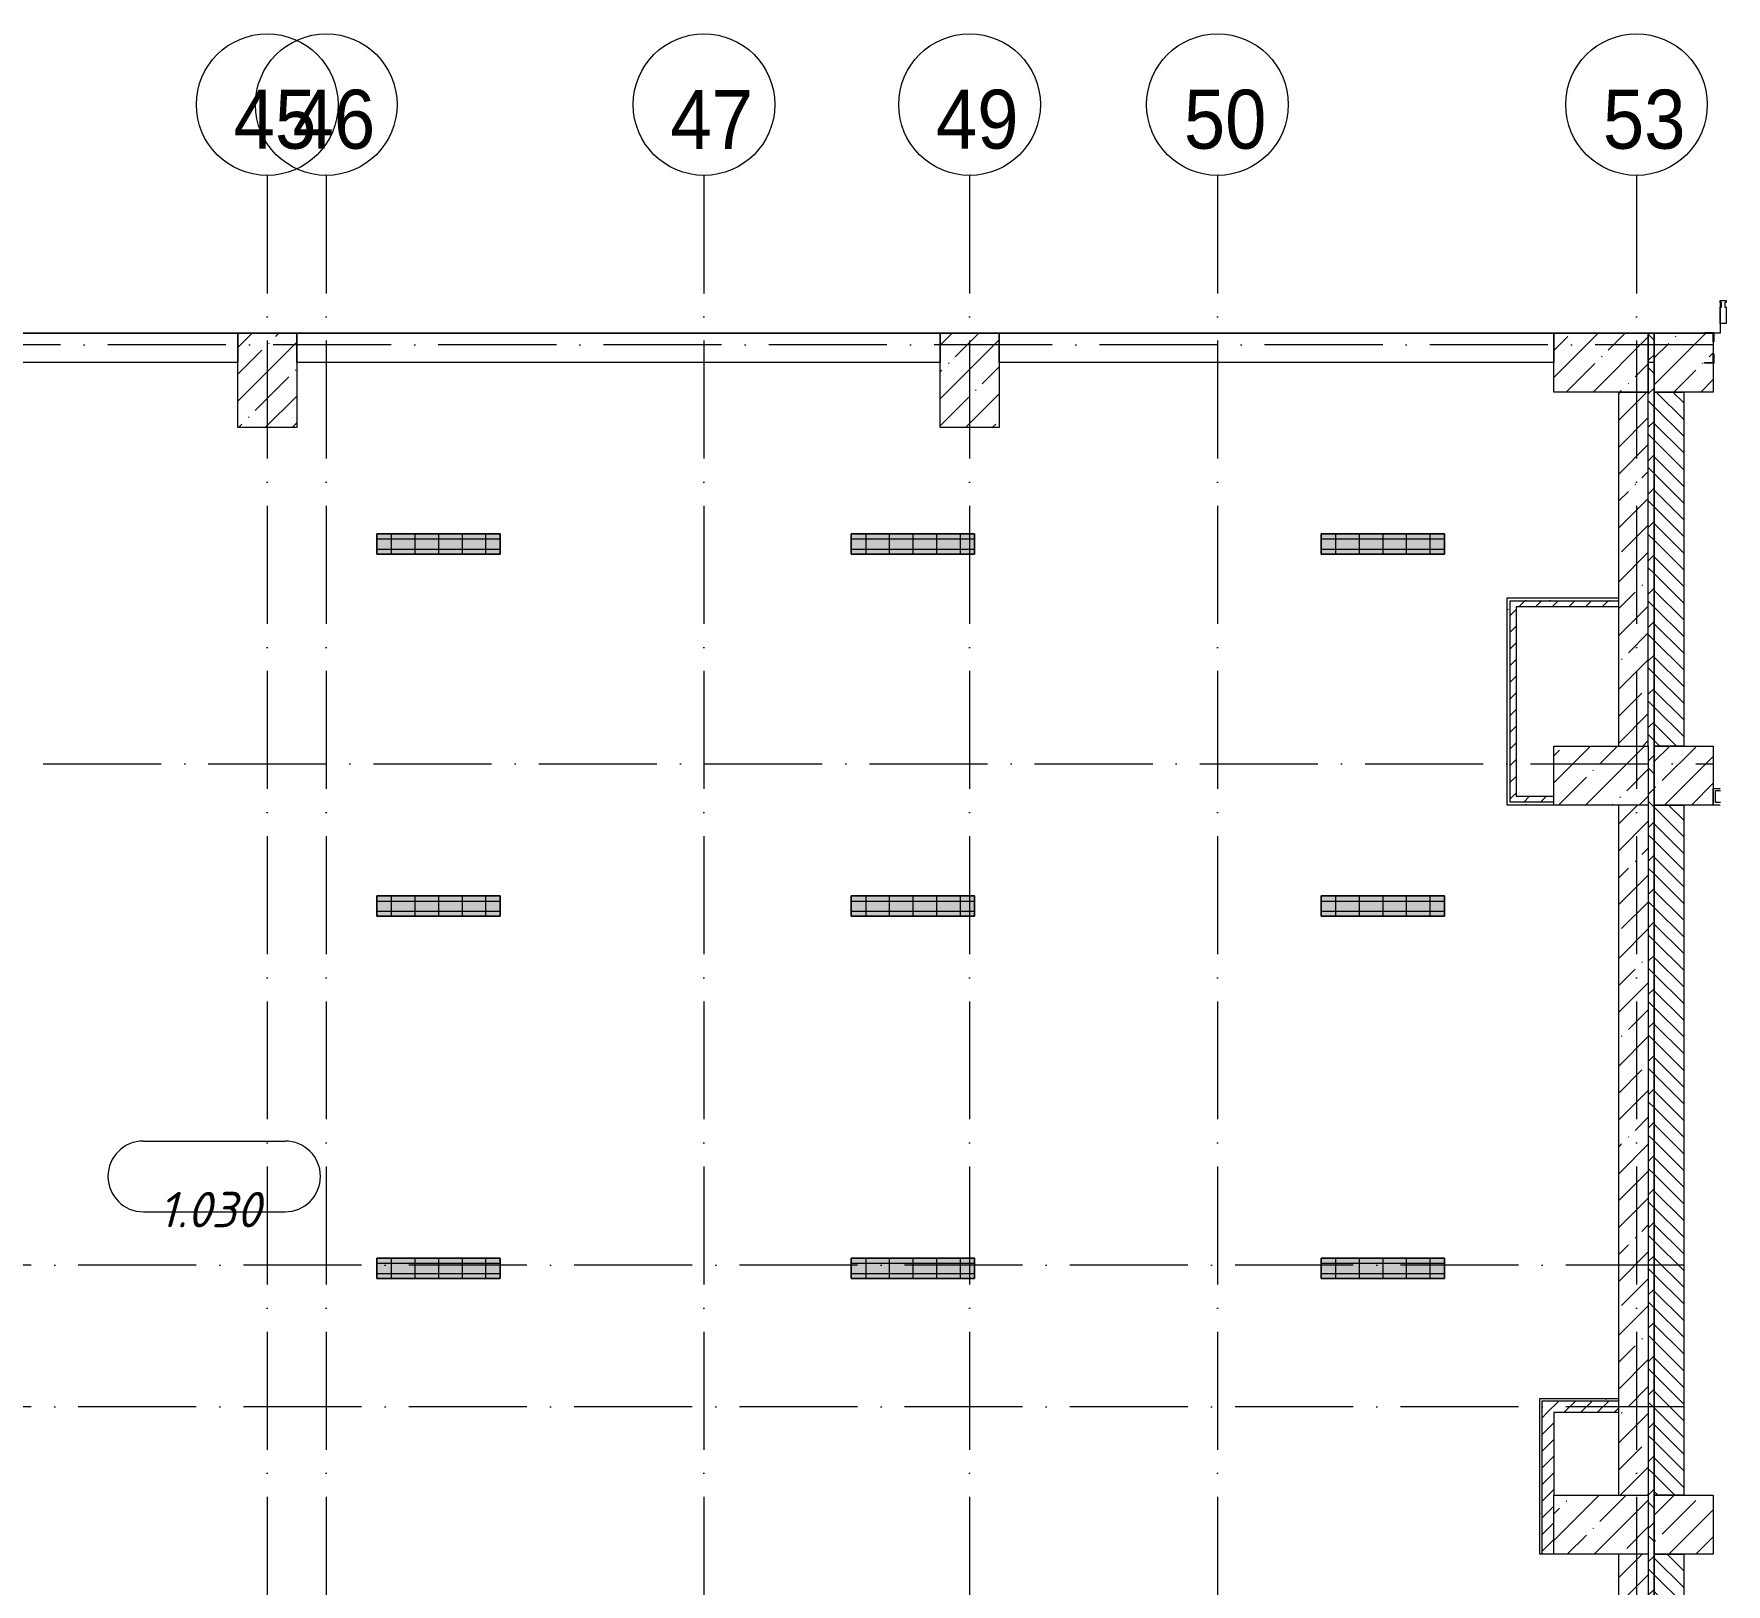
# Model space of a CAD drawing. Header units: millimetres. Extents: x 6277 to 253996, y -115614 to 184496.
# Drawn here: x 238101 to 252438, y 116575 to 129716 of the extents above; entities that cross this region are included whole.
import ezdxf

# ---------------------------------------------------------------- set-up
doc = ezdxf.new("R2010")
doc.units = ezdxf.units.MM
doc.linetypes.add('50_200_ШТРИХ_1Т_ш5_п1_п1_', pattern=[1400, 1000, -200, 0, -200])
doc.linetypes.add('IMPORT-Разомкнутая', pattern=[211666.660309, 126999.998093, -84666.662216])
for name, color, linetype, lineweight, true_color in [('A-AREA-IDEN-1', 7, 'Continuous', 9, 0xaaaaaa), ('A-DETL-6', 7, 'Continuous', 9, 0x0070df), ('A-DETL-GENF-1', 7, 'Continuous', 9, 0xffffff), ('A-GENM-1', 7, 'Continuous', 9, 0xaaaaaa), ('A-GENM-2', 7, 'Continuous', 20, 0xaaaaaa), ('I-WALL-2', 7, 'Continuous', 5, 0x787878), ('Оси-1', 7, 'Continuous', 20, 0xaaaaaa), ('Оси-2', 7, 'Continuous', 9, 0xaaaaaa), ('Оси-3', 7, '50_200_ШТРИХ_1Т_ш5_п1_п1_', 9, 0xaaaaaa)]:
    doc.layers.add(name, color=color, linetype=linetype, lineweight=lineweight, true_color=true_color)
for name, color, linetype, lineweight in [('A-DETL-1', 7, 'IMPORT-Разомкнутая', 5), ('A-GLAZ-CWMG', 7, 'Continuous', 9), ('A-GLAZ-CWMG-1', 7, 'Continuous', 20), ('A-WALL', 7, 'Continuous', 5), ('A-WALL-FNSH-1', 7, 'Continuous', 5), ('I-WALL', 7, 'Continuous', 5), ('S-COLS', 7, 'Continuous', 9), ('S-COLS-1', 7, 'Continuous', 5)]:
    doc.layers.add(name, color=color, linetype=linetype, lineweight=lineweight)
doc.styles.add('Arial', font='arial.ttf', dxfattribs={"width": 0.9, "height": 500})
doc.styles.add('ISOCPEUR_I', font='isocpeui.ttf', dxfattribs={"height": 300})
pattern_1 = [(45, (177078.66, 41498.28), (-228.0985, 228.0985), []), (45, (177306.76, 41498.28), (-228.0985, 228.0985), [403.225, -80.645, 6.706, -73.939])]
pattern_2 = [(45, (177078.66, 41498.28), (-70.71068, 70.71068), [])]
pattern_3 = [(0, (177078.66, 41498.28), (406.4, 101.6), [6.706, -298.094, 6.706, -298.094, -1625.6]), (0, (177078.66, 41498.28), (406.4, 101.6), [-609.6, 6.706, -602.894, 6.706, -298.094, -711.2]), (0, (177078.66, 41498.28), (406.4, 101.6), [-1524, 6.706, -196.494, 6.706, -501.294]), (120, (177231.06, 41549.08), (-291.18818, 301.15272), [6.706, -298.094, 6.706, -298.094, -1625.6]), (120, (177231.06, 41549.08), (-291.18818, 301.15272), [-609.6, 6.706, -602.894, 6.706, -298.094, -711.2]), (120, (177231.06, 41549.08), (-291.18818, 301.15272), [-1524, 6.706, -196.494, 6.706, -501.294]), (240, (177281.86, 41752.28), (-115.21182, -402.75272), [6.706, -298.094, 6.706, -298.094, -1625.6]), (240, (177281.86, 41752.28), (-115.21182, -402.75272), [-609.6, 6.706, -602.894, 6.706, -298.094, -711.2]), (240, (177281.86, 41752.28), (-115.21182, -402.75272), [-1524, 6.706, -196.494, 6.706, -501.294])]

# ---------------------------------------------------------------- blocks, each defined once
blk = doc.blocks.new('Прямоугольный импост - Импост структурный с накладкой - 180мм-22437156-АИ_План потолка_1 этаж')
at = {"layer": 'A-GLAZ-CWMG-1'}
for p, q in [((0, 17), (-50, 17)), ((-50, 17), (-50, 0)), ((-50, 0), (-40, 0)), ((-40, 0), (-40, -40)), ((-10, 0), (0, 0)), ((-10, -40), (-10, 0)), ((0, 0), (0, 17)), ((-40, -40), (-50, -40)), ((-50, -40), (-50, -180)), ((0, -40), (-10, -40)), ((0, -180), (0, -40)), ((-50, -180), (0, -180))]:
    blk.add_line(p, q, dxfattribs=at)
blk = doc.blocks.new('BSC_Колонна _Прямоугольная - 500х800-V298-АИ_План потолка_1 этаж')
at = {"layer": 'S-COLS-1'}
h = blk.add_hatch(dxfattribs=at)
h.set_pattern_fill('FP_189', color=256, style=0, pattern_type=2)
h.set_pattern_definition([(315, (-81931.04, 74300), (228.0985, 228.0985), []), (315, (-81931.04, 74071.9), (228.0985, 228.0985), [403.225, -80.645, 6.706, -73.939])])
h.paths.add_polyline_path([(-250, -400), (250, -400), (250, 400), (-250, 400), (-250, -150)])
for p, q in [((-250, 400), (250, 400)), ((-250, -400), (-250, 400)), ((250, 400), (250, -400)), ((250, -400), (-250, -400))]:
    blk.add_line(p, q, dxfattribs=at)
blk = doc.blocks.new('BSC_Колонна _Прямоугольная - 500х800-V299-АИ_План потолка_1 этаж')
at = {"layer": 'S-COLS-1'}
h = blk.add_hatch(dxfattribs=at)
h.set_pattern_fill('FP_190', color=256, style=0, pattern_type=2)
h.set_pattern_definition([(315, (-75581.04, 74300), (228.0985, 228.0985), []), (315, (-75581.04, 74071.9), (228.0985, 228.0985), [403.225, -80.645, 6.706, -73.939])])
h.paths.add_polyline_path([(-250, -364), (-250, -400), (250, -400), (250, 400), (-250, 400), (-250, -150)])
for p, q in [((-250, 400), (250, 400)), ((-250, -400), (-250, 400)), ((250, 400), (250, -400)), ((250, -400), (-250, -400))]:
    blk.add_line(p, q, dxfattribs=at)
blk = doc.blocks.new('Фахверк _газобетон торцы_66 - Фахверк _газобетон торцы_-25511793-АИ_План потолка_1 этаж')
at = {"layer": 'A-GENM-2'}
for p, q in [((89325, 156983), (89325, 156989)), ((89325, 156989), (89406, 156989)), ((89400, 156983), (89325, 156983)), ((89400, 156908), (89400, 156983)), ((89406, 156908), (89400, 156908)), ((89406, 156989), (89406, 156908)), ((89325, 156727), (89325, 156733)), ((89325, 156733), (89400, 156733)), ((89406, 156727), (89325, 156727)), ((89400, 156808), (89406, 156808)), ((89400, 156733), (89400, 156808)), ((89406, 156808), (89406, 156727))]:
    blk.add_line(p, q, dxfattribs=at)
blk = doc.blocks.new('Ось сетки - Круг_Ø6_00__ISO-2_5_0_9K_-17386508-АИ_План потолка_1 этаж')
at = {"layer": 'Оси-1'}
blk.add_circle((0, 0), 3, dxfattribs=at)
blk = doc.blocks.new('AAR_СКБ_Марка_помещения_1_5 ммп - Номер-27962133-АИ_План потолка_1 этаж')
at = {"layer": 'A-AREA-IDEN-1'}
for p, q in [((-2.987, 3), (3.013, 3)), ((-2.987, 0), (3.013, 0))]:
    blk.add_line(p, q, dxfattribs=at)
for centre, start, end in [((-2.987, 1.5), 90, 270), ((3.013, 1.5), 270, 90)]:
    blk.add_arc(centre, 1.5, start, end, dxfattribs=at)

msp = doc.modelspace()

# ---------------------------------------------------------------- hatches: boundary and pattern name
at = {"layer": 'A-DETL-GENF-1'}
for points in [[(241006.2, 125306), (242051.2, 125306), (242051.2, 125479), (241006.2, 125479)], [(246071.2, 125306), (246071.2, 125479), (245026.2, 125479), (245026.2, 125306), (245778.7, 125306)], [(250051.2, 125306), (250051.2, 125479), (249006.2, 125479), (249006.2, 125306)], [(241006.2, 122236), (242051.2, 122236), (242051.2, 122409), (241006.2, 122409), (241006.2, 122250.4)], [(245026.2, 122236), (246071.2, 122236), (246071.2, 122409), (245026.2, 122409), (245026.2, 122250.4)], [(250051.2, 122236), (250051.2, 122409), (249006.2, 122409), (249006.2, 122236)], [(242051.2, 119166), (242051.2, 119339), (241006.2, 119339), (241006.2, 119166)], [(246071.2, 119166), (246071.2, 119339), (245026.2, 119339), (245026.2, 119166)], [(250051.2, 119166), (250051.2, 119339), (249006.2, 119339), (249006.2, 119166)]]:
    msp.add_hatch(color=256, dxfattribs=at).paths.add_polyline_path(points)
at = {"layer": 'A-WALL'}
h = msp.add_hatch(dxfattribs=at)
h.set_pattern_fill('FP_1', color=256, style=0, pattern_type=2)
h.set_pattern_definition(pattern_1)
h.paths.add_polyline_path([(251528.7, 123679.3), (251778.7, 123679.3), (251778.7, 126679.3), (251528.7, 126679.3), (251528.7, 124293)])
h = msp.add_hatch(dxfattribs=at)
h.set_pattern_fill('FP_1', color=256, style=0, pattern_type=2)
h.set_pattern_definition(pattern_1)
h.paths.add_polyline_path([(251778.7, 117329.3), (251778.7, 123179.3), (251528.7, 123179.3), (251528.7, 117329.3)])
h = msp.add_hatch(dxfattribs=at)
h.set_pattern_fill('FP_1', color=256, style=0, pattern_type=2)
h.set_pattern_definition(pattern_1)
h.paths.add_polyline_path([(251528.7, 109179), (251778.7, 109179), (251778.6, 111379), (251528.7, 111379), (251528.7, 109392.3)])
h.paths.add_polyline_path([(251528.7, 111879), (251778.7, 111879), (251778.7, 116829.3), (251528.7, 116829.3), (251528.7, 112037.6)])
at = {"layer": 'I-WALL'}
h = msp.add_hatch(dxfattribs=at)
h.set_pattern_fill('FP_123', color=256, style=0, pattern_type=2)
h.set_pattern_definition([(45, (177078.66, 41498.28), (-141.42136, 141.42136), []), (135, (177078.66, 41498.28), (-141.42136, -141.42136), [])])
h.paths.add_polyline_path([(251828.7, 108679), (251828.7, 127179.3), (251778.7, 127179), (251778.7, 108679)])
h = msp.add_hatch(dxfattribs=at)
h.set_pattern_fill('FP_2', color=256, style=0, pattern_type=2)
h.set_pattern_definition([(135, (177078.66, 41498.28), (-70.71068, -70.71068), [])])
h.paths.add_polyline_path([(252078.7, 109179), (252078.7, 111379), (251828.7, 111379), (251828.7, 109179)])
h.paths.add_polyline_path([(251828.7, 111879), (252078.7, 111879), (252078.7, 116829.3), (251828.7, 116829.3), (251828.7, 112037.6)])
h.paths.add_polyline_path([(252078.7, 117329.3), (252078.7, 123179.3), (251828.7, 123179.3), (251828.7, 117329.3)])
h.paths.add_polyline_path([(251828.7, 123679.3), (252078.7, 123679.3), (252078.7, 126679.3), (251828.7, 126679.3), (251828.7, 123734.8)])
h = msp.add_hatch(dxfattribs=at)
h.set_pattern_fill('FP_4', color=256, style=0, pattern_type=2)
h.set_pattern_definition(pattern_2)
h.paths.add_polyline_path([(250608.8, 123254.3), (250658.8, 123254.3), (250658.8, 124909.3), (250608.8, 124909.3)])
h = msp.add_hatch(dxfattribs=at)
h.set_pattern_fill('FP_4', color=256, style=0, pattern_type=2)
h.set_pattern_definition(pattern_2)
h.paths.add_polyline_path([(251528.7, 124859.3), (251528.7, 124909.3), (250658.8, 124909.3), (250658.8, 124859.3), (251517.9, 124859.3)])
h = msp.add_hatch(dxfattribs=at)
h.set_pattern_fill('FP_4', color=256, style=0, pattern_type=2)
h.set_pattern_definition(pattern_2)
h.paths.add_polyline_path([(250978.7, 123204.3), (250978.7, 123254.3), (250608.8, 123254.3), (250608.8, 123204.3), (250658.8, 123204.3)])
h = msp.add_hatch(dxfattribs=at)
h.set_pattern_fill('FP_4', color=256, style=0, pattern_type=2)
h.set_pattern_definition(pattern_2)
h.paths.add_polyline_path([(251528.7, 118029.3), (251528.7, 118129.3), (250878.7, 118129.3), (250878.7, 118029.3), (250978.7, 118029.3)])
h = msp.add_hatch(dxfattribs=at)
h.set_pattern_fill('FP_4', color=256, style=0, pattern_type=2)
h.set_pattern_definition(pattern_2)
h.paths.add_polyline_path([(250878.7, 116829.3), (250978.7, 116829.3), (250978.7, 118029.3), (250878.7, 118029.3), (250878.7, 116839.3)])
at = {"layer": 'I-WALL-2'}
h = msp.add_hatch(dxfattribs=at)
h.set_pattern_fill('FP_3', color=256, style=0, pattern_type=2)
h.set_pattern_definition(pattern_3)
h.paths.add_polyline_path([(250583.8, 123204.3), (250608.8, 123204.3), (250608.8, 124934.3), (250583.8, 124934.3), (250583.8, 123206)])
h = msp.add_hatch(dxfattribs=at)
h.set_pattern_fill('FP_3', color=256, style=0, pattern_type=2)
h.set_pattern_definition(pattern_3)
h.paths.add_polyline_path([(251528.7, 124909.3), (251528.7, 124934.3), (250608.8, 124934.3), (250608.8, 124909.3), (251525.1, 124909.3)])
h = msp.add_hatch(dxfattribs=at)
h.set_pattern_fill('FP_3', color=256, style=0, pattern_type=2)
h.set_pattern_definition(pattern_3)
h.paths.add_polyline_path([(250608.8, 123179.3), (250978.7, 123179.5), (250978.7, 123204.3), (250583.8, 123204.3), (250583.8, 123179.3)])
h = msp.add_hatch(dxfattribs=at)
h.set_pattern_fill('FP_3', color=256, style=0, pattern_type=2)
h.set_pattern_definition(pattern_3)
h.paths.add_polyline_path([(250878.7, 118129.3), (251528.7, 118129.3), (251528.7, 118149.3), (250858.7, 118149.3), (250858.7, 118129.3)])
h = msp.add_hatch(dxfattribs=at)
h.set_pattern_fill('FP_3', color=256, style=0, pattern_type=2)
h.set_pattern_definition(pattern_3)
h.paths.add_polyline_path([(250858.7, 116829.3), (250878.7, 116829.3), (250878.7, 118129.3), (250858.7, 118128.7), (250858.7, 116839.3)])
at = {"layer": 'S-COLS-1'}
h = msp.add_hatch(dxfattribs=at)
h.set_pattern_fill('FP_1', color=256, style=0, pattern_type=2)
h.set_pattern_definition(pattern_1)
h.paths.add_polyline_path([(239828.7, 126379.3), (240328.7, 126379.3), (240328.7, 127179.3), (239828.7, 127179), (239828.7, 126929.3)])
h = msp.add_hatch(dxfattribs=at)
h.set_pattern_fill('FP_1', color=256, style=0, pattern_type=2)
h.set_pattern_definition(pattern_1)
h.paths.add_polyline_path([(245778.7, 126379.3), (246278.7, 126379.3), (246278.7, 127179.3), (245778.7, 127179), (245778.7, 126929.3)])
h = msp.add_hatch(dxfattribs=at)
h.set_pattern_fill('FP_1', color=256, style=0, pattern_type=2)
h.set_pattern_definition(pattern_1)
h.paths.add_polyline_path([(251528.7, 126679.3), (251778.7, 126679.3), (251778.7, 127179.3), (250978.7, 127179), (250978.7, 126679.3), (251394.6, 126679.3)])
h = msp.add_hatch(dxfattribs=at)
h.set_pattern_fill('FP_1', color=256, style=0, pattern_type=2)
h.set_pattern_definition(pattern_1)
h.paths.add_polyline_path([(252103.4, 126679.3), (252328.7, 126679.3), (252328.7, 127179.3), (251828.7, 127179), (251828.7, 126679.3), (252078.7, 126679.3)])
h = msp.add_hatch(dxfattribs=at)
h.set_pattern_fill('FP_1', color=256, style=0, pattern_type=2)
h.set_pattern_definition(pattern_1)
h.paths.add_polyline_path([(252078.7, 123179.3), (252328.7, 123179.3), (252328.7, 123679.3), (251828.7, 123679.3), (251828.7, 123179.3)])
h = msp.add_hatch(dxfattribs=at)
h.set_pattern_fill('FP_1', color=256, style=0, pattern_type=2)
h.set_pattern_definition(pattern_1)
h.paths.add_polyline_path([(251828.7, 116829.3), (252328.7, 116829.3), (252328.7, 117329.3), (251828.7, 117329.3)])

# ---------------------------------------------------------------- linework, layer by layer
at = {"layer": 'A-DETL-1'}
for p, q in [((241006.2, 125479), (241006.2, 125306)), ((242051.2, 125479), (241006.2, 125479)), ((242051.2, 125306), (242051.2, 125479)), ((245026.2, 125479), (245026.2, 125306)), ((246071.2, 125479), (245026.2, 125479)), ((246071.2, 125306), (246071.2, 125479)), ((249006.2, 125479), (249006.2, 125306)), ((250051.2, 125479), (249006.2, 125479)), ((250051.2, 125306), (250051.2, 125479)), ((241006.2, 125306), (242051.2, 125306)), ((245026.2, 125306), (246071.2, 125306)), ((249006.2, 125306), (250051.2, 125306)), ((241006.2, 122409), (241006.2, 122236)), ((242051.2, 122409), (241006.2, 122409)), ((242051.2, 122236), (242051.2, 122409)), ((245026.2, 122409), (245026.2, 122236)), ((246071.2, 122409), (245026.2, 122409)), ((246071.2, 122236), (246071.2, 122409)), ((249006.2, 122409), (249006.2, 122236)), ((250051.2, 122409), (249006.2, 122409)), ((250051.2, 122236), (250051.2, 122409)), ((241006.2, 122236), (242051.2, 122236)), ((245026.2, 122236), (246071.2, 122236)), ((249006.2, 122236), (250051.2, 122236)), ((241006.2, 119339), (241006.2, 119166)), ((242051.2, 119339), (241006.2, 119339)), ((242051.2, 119166), (242051.2, 119339)), ((245026.2, 119339), (245026.2, 119166)), ((246071.2, 119339), (245026.2, 119339)), ((246071.2, 119166), (246071.2, 119339)), ((249006.2, 119339), (249006.2, 119166)), ((250051.2, 119339), (249006.2, 119339)), ((250051.2, 119166), (250051.2, 119339)), ((241006.2, 119166), (242051.2, 119166)), ((245026.2, 119166), (246071.2, 119166)), ((249006.2, 119166), (250051.2, 119166))]:
    msp.add_line(p, q, dxfattribs=at)
at = {"layer": 'A-DETL-6', "color": 18, "true_color": 0x000000}
for p, q in [((241006.2, 125306), (241006.2, 125479)), ((241006.2, 125479), (242051.2, 125479)), ((241128.7, 125479), (241128.7, 125306)), ((241328.7, 125479), (241328.7, 125306)), ((241528.7, 125479), (241528.7, 125306)), ((241728.7, 125479), (241728.7, 125306)), ((241928.7, 125479), (241928.7, 125306)), ((242051.2, 125479), (242051.2, 125306)), ((245026.2, 125306), (245026.2, 125479)), ((245026.2, 125479), (246071.2, 125479)), ((245148.7, 125479), (245148.7, 125306)), ((245348.7, 125479), (245348.7, 125306)), ((245548.7, 125479), (245548.7, 125306)), ((245748.7, 125479), (245748.7, 125306)), ((245948.7, 125479), (245948.7, 125306)), ((246071.2, 125479), (246071.2, 125306)), ((249006.2, 125306), (249006.2, 125479)), ((249006.2, 125479), (250051.2, 125479)), ((249128.7, 125479), (249128.7, 125306)), ((249328.7, 125479), (249328.7, 125306)), ((249528.7, 125479), (249528.7, 125306)), ((249728.7, 125479), (249728.7, 125306)), ((249928.7, 125479), (249928.7, 125306)), ((250051.2, 125479), (250051.2, 125306)), ((241006.2, 125435.7), (242051.2, 125435.7)), ((241006.2, 125349.2), (242051.2, 125349.2)), ((242051.2, 125306), (241006.2, 125306)), ((245026.2, 125435.7), (246071.2, 125435.7)), ((245026.2, 125349.2), (246071.2, 125349.2)), ((246071.2, 125306), (245026.2, 125306)), ((249006.2, 125435.7), (250051.2, 125435.7)), ((249006.2, 125349.2), (250051.2, 125349.2)), ((250051.2, 125306), (249006.2, 125306)), ((241006.2, 122236), (241006.2, 122409)), ((241006.2, 122409), (242051.2, 122409)), ((241006.2, 122365.7), (242051.2, 122365.7)), ((241128.7, 122409), (241128.7, 122236)), ((241328.7, 122409), (241328.7, 122236)), ((241528.7, 122409), (241528.7, 122236)), ((241728.7, 122409), (241728.7, 122236)), ((241928.7, 122409), (241928.7, 122236)), ((242051.2, 122409), (242051.2, 122236)), ((245026.2, 122236), (245026.2, 122409)), ((245026.2, 122409), (246071.2, 122409)), ((245026.2, 122365.7), (246071.2, 122365.7)), ((245148.7, 122409), (245148.7, 122236)), ((245348.7, 122409), (245348.7, 122236)), ((245548.7, 122409), (245548.7, 122236)), ((245748.7, 122409), (245748.7, 122236)), ((245948.7, 122409), (245948.7, 122236)), ((246071.2, 122409), (246071.2, 122236)), ((249006.2, 122236), (249006.2, 122409)), ((249006.2, 122409), (250051.2, 122409)), ((249006.2, 122365.7), (250051.2, 122365.7)), ((249128.7, 122409), (249128.7, 122236)), ((249328.7, 122409), (249328.7, 122236)), ((249528.7, 122409), (249528.7, 122236)), ((249728.7, 122409), (249728.7, 122236)), ((249928.7, 122409), (249928.7, 122236)), ((250051.2, 122409), (250051.2, 122236)), ((241006.2, 122279.2), (242051.2, 122279.2)), ((242051.2, 122236), (241006.2, 122236)), ((245026.2, 122279.2), (246071.2, 122279.2)), ((246071.2, 122236), (245026.2, 122236)), ((249006.2, 122279.2), (250051.2, 122279.2)), ((250051.2, 122236), (249006.2, 122236)), ((241006.2, 119166), (241006.2, 119339)), ((241006.2, 119339), (242051.2, 119339)), ((241006.2, 119295.7), (242051.2, 119295.7)), ((241128.7, 119339), (241128.7, 119166)), ((241328.7, 119339), (241328.7, 119166)), ((241528.7, 119339), (241528.7, 119166)), ((241728.7, 119339), (241728.7, 119166)), ((241928.7, 119339), (241928.7, 119166)), ((242051.2, 119339), (242051.2, 119166)), ((245026.2, 119166), (245026.2, 119339)), ((245026.2, 119339), (246071.2, 119339)), ((245026.2, 119295.7), (246071.2, 119295.7)), ((245148.7, 119339), (245148.7, 119166)), ((245348.7, 119339), (245348.7, 119166)), ((245548.7, 119339), (245548.7, 119166)), ((245748.7, 119339), (245748.7, 119166)), ((245948.7, 119339), (245948.7, 119166)), ((246071.2, 119339), (246071.2, 119166)), ((249006.2, 119166), (249006.2, 119339)), ((249006.2, 119339), (250051.2, 119339)), ((249006.2, 119295.7), (250051.2, 119295.7)), ((249128.7, 119339), (249128.7, 119166)), ((249328.7, 119339), (249328.7, 119166)), ((249528.7, 119339), (249528.7, 119166)), ((249728.7, 119339), (249728.7, 119166)), ((249928.7, 119339), (249928.7, 119166)), ((250051.2, 119339), (250051.2, 119166)), ((241006.2, 119209.2), (242051.2, 119209.2)), ((242051.2, 119166), (241006.2, 119166)), ((245026.2, 119209.2), (246071.2, 119209.2)), ((246071.2, 119166), (245026.2, 119166)), ((249006.2, 119209.2), (250051.2, 119209.2)), ((250051.2, 119166), (249006.2, 119166))]:
    msp.add_line(p, q, dxfattribs=at)
at = {"layer": 'A-WALL'}
for p, q in [((234328.7, 127179.3), (239828.7, 127179.3)), ((239828.7, 127179.3), (239828.7, 126929.3)), ((240328.7, 127179.3), (245778.7, 127179.3)), ((240328.7, 126929.3), (240328.7, 127179.3)), ((245778.7, 127179.3), (245778.7, 126929.3)), ((246278.7, 127179.3), (250978.7, 127179.3)), ((246278.7, 126929.3), (246278.7, 127179.3)), ((250978.7, 127179.3), (250978.7, 126929.3)), ((251778.7, 123679.3), (251778.7, 127179.3)), ((251778.7, 127179.3), (251828.7, 127179.3)), ((251828.7, 127179.3), (251828.7, 126929.3)), ((251828.7, 127179.3), (251828.7, 108679)), ((239828.7, 126929.3), (234328.7, 126929.3)), ((245778.7, 126929.3), (240328.7, 126929.3)), ((250978.7, 126929.3), (246278.7, 126929.3)), ((251828.7, 126929.3), (251778.7, 126929.3)), ((251528.7, 123679.3), (251528.7, 126679.3)), ((251528.7, 126679.3), (251778.7, 126679.3)), ((251828.7, 123679.3), (251828.7, 126679.3)), ((251828.7, 126679.3), (252078.7, 126679.3)), ((252078.7, 126679.3), (252078.7, 123679.3)), ((250608.8, 123204.3), (250608.8, 124909.3)), ((250608.8, 124909.3), (251528.7, 124909.3)), ((252078.7, 123679.3), (251828.7, 123679.3)), ((252391.5, 123299.3), (252348.7, 123299.3)), ((252348.7, 123199.3), (252348.7, 123299.3)), ((250978.7, 123204.3), (250608.8, 123204.3)), ((251528.7, 117329.3), (251528.7, 123179.3)), ((251778.7, 123179.3), (251778.7, 117329.3)), ((251828.7, 117329.3), (251828.7, 123179.3)), ((251828.7, 123179.3), (252078.7, 123179.3)), ((252078.7, 123179.3), (252078.7, 117329.3)), ((252391.5, 123199.3), (252348.7, 123199.3)), ((250878.7, 116829.3), (250878.7, 118129.3)), ((250878.7, 118129.3), (251528.7, 118129.3)), ((252078.7, 117329.3), (251828.7, 117329.3)), ((251528.7, 111879), (251528.7, 116829.3)), ((251778.7, 116829.3), (251778.7, 111879)), ((251828.7, 111879), (251828.7, 116829.3)), ((251828.7, 116829.3), (252078.7, 116829.3)), ((252078.7, 116829.3), (252078.7, 111879))]:
    msp.add_line(p, q, dxfattribs=at)
at = {"layer": 'A-WALL-FNSH-1'}
for p, q in [((252388.3, 127456.3), (252388.3, 127179.3)), ((252388.3, 127179.3), (228078.7, 127179.3)), ((250583.8, 123179.3), (250583.8, 124934.3)), ((250583.8, 124934.3), (251528.7, 124934.3)), ((250658.8, 124859.3), (250658.8, 123254.3)), ((251528.7, 124859.3), (250658.8, 124859.3)), ((252328.7, 123319.3), (252386.5, 123319.3)), ((252328.7, 123179.3), (252328.7, 123319.3)), ((250978.7, 123179.3), (250583.8, 123179.3)), ((250658.8, 123254.3), (250978.7, 123254.3)), ((252386.5, 123179.3), (252328.7, 123179.3)), ((250858.7, 116829.3), (250858.7, 118149.3)), ((250858.7, 118149.3), (251528.7, 118149.3)), ((250978.7, 118029.3), (250978.7, 117329.3)), ((251528.7, 118029.3), (250978.7, 118029.3)), ((250978.7, 116829.3), (250858.7, 116829.3))]:
    msp.add_line(p, q, dxfattribs=at)
at = {"layer": 'S-COLS'}
for p, q in [((239828.7, 126929.3), (239828.7, 127179.3)), ((240328.7, 127179.3), (240328.7, 126929.3)), ((245778.7, 126929.3), (245778.7, 127179.3)), ((246278.7, 127179.3), (246278.7, 126929.3)), ((250978.7, 126929.3), (250978.7, 127179.3)), ((251778.7, 127179.3), (251778.7, 126929.3)), ((251828.7, 126929.3), (251828.7, 127179.3)), ((251828.7, 123679.3), (252078.7, 123679.3)), ((252078.7, 123179.3), (251828.7, 123179.3)), ((251828.7, 117329.3), (252078.7, 117329.3)), ((252078.7, 116829.3), (251828.7, 116829.3))]:
    msp.add_line(p, q, dxfattribs=at)
at = {"layer": 'S-COLS-1'}
for p, q in [((239828.7, 127179.3), (240328.7, 127179.3)), ((245778.7, 127179.3), (246278.7, 127179.3)), ((250978.7, 127179.3), (251778.7, 127179.3)), ((251828.7, 127179.3), (252328.7, 127179.3)), ((252328.7, 127179.3), (252328.7, 126679.3)), ((239828.7, 126379.3), (239828.7, 126929.3)), ((240328.7, 126929.3), (240328.7, 126379.3)), ((245778.7, 126379.3), (245778.7, 126929.3)), ((246278.7, 126929.3), (246278.7, 126379.3)), ((250978.7, 126679.3), (250978.7, 126929.3)), ((251778.7, 126929.3), (251778.7, 126679.3)), ((251828.7, 126679.3), (251828.7, 126929.3)), ((251778.7, 126679.3), (250978.7, 126679.3)), ((252328.7, 126679.3), (251828.7, 126679.3)), ((240328.7, 126379.3), (239828.7, 126379.3)), ((246278.7, 126379.3), (245778.7, 126379.3)), ((251828.7, 123179.3), (251828.7, 123679.3)), ((252078.7, 123679.3), (252328.7, 123679.3)), ((252328.7, 123679.3), (252328.7, 123179.3)), ((252328.7, 123179.3), (252078.7, 123179.3)), ((251828.7, 116829.3), (251828.7, 117329.3)), ((252078.7, 117329.3), (252328.7, 117329.3)), ((252328.7, 117329.3), (252328.7, 116829.3)), ((252328.7, 116829.3), (252078.7, 116829.3))]:
    msp.add_line(p, q, dxfattribs=at)
at = {"layer": 'Оси-3'}
for p, q in [((240078.7, 128515.8), (240078.7, 104415.8)), ((240578.7, 128515.8), (240578.7, 104415.8)), ((243778.7, 128515.8), (243778.7, 104415.8)), ((246028.7, 128515.8), (246028.7, 104415.5)), ((248128.7, 128515.8), (248128.7, 104415.8)), ((251678.7, 128515.8), (251678.7, 104315.7)), ((252328.7, 127079.3), (224178.4, 127079.3)), ((224178.4, 123529), (252328.7, 123529)), ((252078.7, 119279.3), (224178.4, 119279.3)), ((252078.7, 118079.3), (224178.4, 118079.3))]:
    msp.add_line(p, q, dxfattribs=at)

# ---------------------------------------------------------------- block references
at = {"layer": 'A-AREA-IDEN-1', "xscale": 199.9999999999999, "yscale": 199.9999999999999, "zscale": 199.9999999999999}
msp.add_blockref('AAR_СКБ_Марка_помещения_1_5 ммп - Номер-27962133-АИ_План потолка_1 этаж', (239626.7, 119731.5), dxfattribs=at)
at = {"layer": 'A-GENM-1'}
msp.add_blockref('Фахверк _газобетон торцы_66 - Фахверк _газобетон торцы_-25511793-АИ_План потолка_1 этаж', (162928.7, -29804), dxfattribs=at)
at = {"layer": 'A-GLAZ-CWMG', "extrusion": (0, 0, -1)}
msp.add_blockref('Прямоугольный импост - Импост структурный с накладкой - 180мм-22437156-АИ_План потолка_1 этаж', (-252388.3, 127439.3), dxfattribs=at)
at = {"layer": 'S-COLS', "rotation": 89.9999999999999}
for name, p in [('BSC_Колонна _Прямоугольная - 500х800-V298-АИ_План потолка_1 этаж', (251378.7, 123429.3)), ('BSC_Колонна _Прямоугольная - 500х800-V299-АИ_План потолка_1 этаж', (251378.7, 117079.3))]:
    msp.add_blockref(name, p, dxfattribs=at)
at = {"layer": 'Оси-1', "xscale": 199.9999999999999, "yscale": 199.9999999999999, "zscale": 199.9999999999999, "rotation": 180}
for p in [(240078.7, 129115.8), (240578.7, 129115.8), (243778.7, 129115.8), (246028.7, 129115.8), (248128.7, 129115.8), (251678.7, 129115.8)]:
    msp.add_blockref('Ось сетки - Круг_Ø6_00__ISO-2_5_0_9K_-17386508-АИ_План потолка_1 этаж', p, dxfattribs=at)

# ---------------------------------------------------------------- texts
at = {"layer": 'A-AREA-IDEN-1', "insert": (239590.9, 119600), "char_height": 300, "width": 900, "attachment_point": 8, "line_spacing_factor": 1.139951, "style": 'ISOCPEUR_I'}
msp.add_mtext('\\pxqc,t8.46667,16.93333,25.4,33.86667,42.33333,50.8,59.26667,67.73333,76.2,84.66667,93.13333,101.6,110.06667,118.53333,127,135.46667,143.93333,152.4,160.86667,169.33333,177.8,186.26667,194.73333,203.2,211.66667,220.13333,228.6,237.06667,245.53333,254,262.46667,270.93333;{1.030}', dxfattribs=at)
at = {"layer": 'Оси-2', "char_height": 500, "width": 702, "attachment_point": 5, "line_spacing_factor": 0.936439, "style": 'Arial'}
for s, insert in [('\\pxqc,t4.572,9.144,13.716,18.288,22.86,27.432,32.004,36.576,41.148,45.72,50.292,54.864,59.436,64.008,68.58,73.152,77.724,82.296,86.868,91.44,96.012,100.584,105.156,109.728,114.3,118.872,123.444,128.016,132.588,137.16,141.732,146.304;{45}', (240143.8, 128988.6)), ('\\pxqc,t4.572,9.144,13.716,18.288,22.86,27.432,32.004,36.576,41.148,45.72,50.292,54.864,59.436,64.008,68.58,73.152,77.724,82.296,86.868,91.44,96.012,100.584,105.156,109.728,114.3,118.872,123.444,128.016,132.588,137.16,141.732,146.304;{46}', (240643.8, 128988.6)), ('\\pxqc,t4.572,9.144,13.716,18.288,22.86,27.432,32.004,36.576,41.148,45.72,50.292,54.864,59.436,64.008,68.58,73.152,77.724,82.296,86.868,91.44,96.012,100.584,105.156,109.728,114.3,118.872,123.444,128.016,132.588,137.16,141.732,146.304;{47}', (243843.8, 128988.6)), ('\\pxqc,t4.572,9.144,13.716,18.288,22.86,27.432,32.004,36.576,41.148,45.72,50.292,54.864,59.436,64.008,68.58,73.152,77.724,82.296,86.868,91.44,96.012,100.584,105.156,109.728,114.3,118.872,123.444,128.016,132.588,137.16,141.732,146.304;{49}', (246093.8, 128988.6)), ('\\pxqc,t4.572,9.144,13.716,18.288,22.86,27.432,32.004,36.576,41.148,45.72,50.292,54.864,59.436,64.008,68.58,73.152,77.724,82.296,86.868,91.44,96.012,100.584,105.156,109.728,114.3,118.872,123.444,128.016,132.588,137.16,141.732,146.304;{50}', (248193.8, 128988.6)), ('\\pxqc,t4.572,9.144,13.716,18.288,22.86,27.432,32.004,36.576,41.148,45.72,50.292,54.864,59.436,64.008,68.58,73.152,77.724,82.296,86.868,91.44,96.012,100.584,105.156,109.728,114.3,118.872,123.444,128.016,132.588,137.16,141.732,146.304;{53}', (251743.8, 128988.6))]:
    msp.add_mtext(s, dxfattribs=dict(at, insert=insert))

doc.saveas('drawing.dxf')
